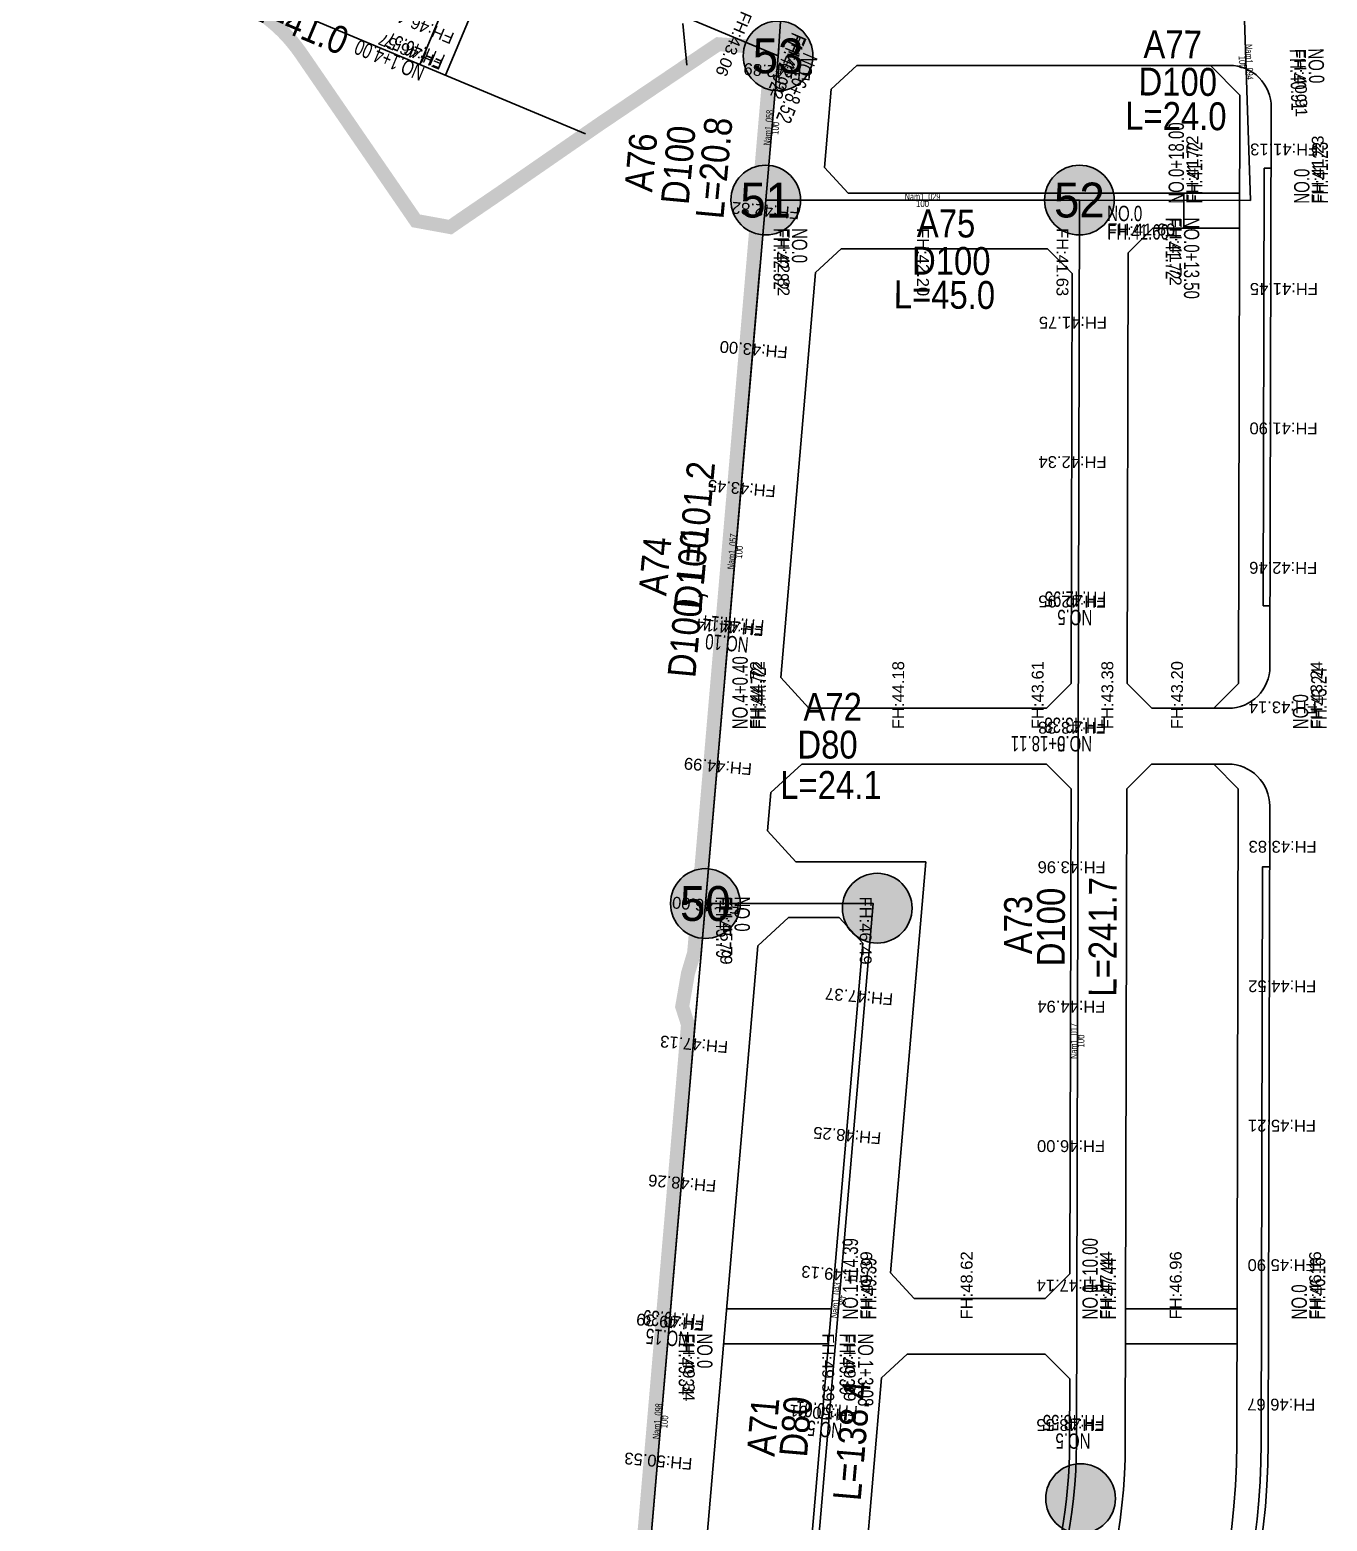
# Model space of a CAD drawing. Header units: millimetres. Extents: x 227572 to 269266, y 328772 to 433188.
# Drawn here: x 238224.8 to 238410.9, y 332068.2 to 332282.1 of the extents above; entities that cross this region are included whole.
import ezdxf
from ezdxf.enums import TextEntityAlignment as Align

# ---------------------------------------------------------------- set-up
doc = ezdxf.new("R2010")
doc.units = ezdxf.units.MM
doc.linetypes.add('PHANTOM2', pattern=[1.25, 0.625, -0.125, 0.125, -0.125, 0.125, -0.125])
for name, color, linetype in [('+++New_지구계(1안)', 1, 'Continuous'), ('0.보차도(중1류이상)', 5, 'Continuous'), ('0.식수대', 3, 'Continuous'), ('00_계획line', 7, 'Continuous'), ('L_diameter', 3, 'Continuous'), ('L_pipeline', 4, 'Continuous'), ('L_Pipes', 2, 'Continuous'), ('S-2.생활-1.격점-1.원', 250, 'Continuous'), ('S-2.생활-1.격점-2.번호', 1, 'Continuous'), ('S-2.생활-2.관로-2.제원', 7, 'Continuous'), ('도로체인계획고', 6, 'Continuous'), ('도로체인번호', 6, 'Continuous')]:
    doc.layers.add(name, color=color, linetype=linetype)
doc.styles.add('HY울릉도M', font='HYWULM.TTF')
doc.styles.get("Standard").update_dxf_attribs({"font": 'arial.ttf'})

# ---------------------------------------------------------------- blocks, each defined once
blk = doc.blocks.new('남청주현도')
at = {"layer": '0.보차도(중1류이상)', "color": 8, "ltscale": 0.5}
for points in [[(238394.12, 332277), (238396.85, 332277, -0.414893), (238402.85, 332270.98), (238402.66, 332190.79, -0.413553), (238396.66, 332184.81), (238394.62, 332184.81)], [(238394.59, 332176.81), (238396.62, 332176.81, -0.414861), (238402.62, 332170.79), (238402.41, 332079.35), (238402.41, 332079.35)], [(238350.76, 331998.46, 0.414225), (238361.99, 331997.04, 0.231091), (238402.41, 332079.35)]]:
    blk.add_lwpolyline(points, format="xyb", dxfattribs=at)
at = {"layer": '0.식수대', "color": 8, "ltscale": 0.5}
for p, q in [((238401.83, 332262.27), (238402.83, 332262.26)), ((238402.69, 332199.51), (238401.69, 332199.51))]:
    blk.add_line(p, q, dxfattribs=at)
for points in [[(238401.83, 332262.27), (238401.68, 332199.51)], [(238402.6, 332162.07), (238401.6, 332162.08), (238401.41, 332079.35), (238401.41, 332079.35)]]:
    blk.add_lwpolyline(points, dxfattribs=at)
blk.add_lwpolyline([(238368.11, 332002.18), (238367.44, 332002.92, 0.21102), (238401.41, 332079.35)], format="xyb", dxfattribs=at)
at = {"layer": '00_계획line', "color": 7}
for p, q in [((238318.43, 332283.02), (238319.02, 332277.05)), ((238339.72, 332273.62), (238343.4, 332277)), ((238343.4, 332277), (238394.12, 332277)), ((238394.12, 332277), (238398.35, 332272.75)), ((238338.75, 332262.36), (238339.72, 332273.62)), ((238398.16, 332188.34), (238398.35, 332272.75)), ((238398.32, 332258.68), (238342.13, 332258.68)), ((238390.31, 332253.68), (238390.32, 332258.66)), ((238398.32, 332253.68), (238385.84, 332253.68)), ((238370.76, 332250.68), (238341.14, 332250.68)), ((238382.16, 332188.35), (238382.3, 332250.15)), ((238324.51, 332189.91), (238329.49, 332247.98)), ((238332.48, 332189.23), (238337.46, 332247.3)), ((238374.16, 332188.34), (238374.29, 332247.14)), ((238336.53, 332184.81), (238332.48, 332189.23)), ((238370.62, 332184.81), (238374.16, 332188.34)), ((238385.69, 332184.81), (238382.16, 332188.35)), ((238394.62, 332184.81), (238398.16, 332188.34)), ((238336.53, 332184.81), (238370.62, 332184.81)), ((238335.48, 332176.81), (238331.06, 332172.75)), ((238335.48, 332176.81), (238370.59, 332176.81)), ((238374.13, 332173.27), (238370.59, 332176.81)), ((238382.13, 332173.28), (238385.66, 332176.81)), ((238385.66, 332176.81), (238394.59, 332176.81)), ((238394.59, 332176.81), (238398.12, 332173.27)), ((238330.59, 332167.23), (238331.06, 332172.75)), ((238373.97, 332103.69), (238374.13, 332173.27)), ((238381.91, 332079.4), (238382.13, 332173.28)), ((238334.65, 332162.81), (238353.29, 332162.81)), ((238333.6, 332154.81), (238340.88, 332154.81)), ((238320.23, 332046.45), (238329.18, 332150.75)), ((238373.91, 332079.42), (238373.93, 332088.62))]:
    blk.add_line(p, q, dxfattribs=at)
for points in [[(238280.69, 332277.16), (238288.43, 332295.6)], [(238284.38, 332275.61), (238292.11, 332294.06)], [(238338.75, 332262.36), (238342.13, 332258.68)], [(238382.3, 332250.15), (238385.84, 332253.68)], [(238337.46, 332247.3), (238341.14, 332250.68)], [(238370.76, 332250.68), (238374.29, 332247.14)], [(238385.69, 332184.81), (238394.62, 332184.81)], [(238397.91, 332079.36), (238398.12, 332173.27)], [(238330.59, 332167.23), (238334.65, 332162.81)], [(238353.29, 332162.81), (238348.24, 332103.84)], [(238329.18, 332150.75), (238333.6, 332154.81)], [(238340.88, 332154.81), (238344.26, 332151.12)], [(238348.24, 332103.84), (238351.62, 332100.16)], [(238370.42, 332100.16), (238373.97, 332103.69)], [(238351.62, 332100.16), (238370.42, 332100.16)], [(238324.71, 332098.66), (238339.76, 332098.66)], [(238381.95, 332098.66), (238397.95, 332098.66)], [(238324.28, 332093.66), (238339.33, 332093.66)], [(238381.94, 332093.66), (238397.94, 332093.66)], [(238346.94, 332088.78), (238350.63, 332092.16)], [(238350.63, 332092.16), (238370.4, 332092.16)], [(238370.4, 332092.16), (238373.93, 332088.62)]]:
    blk.add_lwpolyline(points, dxfattribs=at)
for points in [[(238304.47, 332267.18), (238256.48, 332287.32, 0.099635), (238245.65, 332289.5), (238234.61, 332289.5)], [(238332.19, 332279.42), (238332.19, 332279.42), (238312.16, 332046.05, -0.18669), (238300.76, 332022.72), (238287.08, 332013.26), (238238.51, 331980.61), (238237.93, 331980.97)], [(238356.1, 331998.27, 0.24138), (238397.91, 332079.36), (238398.12, 332173.27)], [(238344.26, 332151.12), (238335.38, 332047.6, 0.188596), (238338.48, 332037.12), (238348.78, 332023.84)], [(238346.94, 332088.78), (238343.35, 332046.91, 0.188596), (238344.8, 332042.02), (238352.31, 332032.34)]]:
    blk.add_lwpolyline(points, format="xyb", dxfattribs=at)
for radius, start in [(84, 311.9164), (76, 321.4047)]:
    blk.add_arc((238297.91, 332079.59), radius, start, 359.8685, dxfattribs=at)
blk = doc.blocks.new('격점-생활')
at = {"layer": 'S-2.생활-1.격점-1.원'}
h = blk.add_hatch(color=250, dxfattribs=at)
h.dxf.hatch_style = 1
edge = h.paths.add_edge_path()
edge.add_arc((237637.68, 330904.87), 9, 0, 360)
blk.add_circle((237637.68, 330904.87), 9, dxfattribs=at)

msp = doc.modelspace()

# ---------------------------------------------------------------- linework, layer by layer
at = {"layer": '+++New_지구계(1안)', "color": 1, "linetype": 'PHANTOM2', "ltscale": 40, "const_width": 2, "flags": 128}
msp.add_lwpolyline([(238318.34, 332142.02), (238319.17, 332139.43), (238317.99, 332125.62), (238316.87, 332112.55), (238311.17, 332046.14, -0.223727), (238296.2, 332020.34), (238286.08, 332013.35), (238258.64, 331994.89), (238237.93, 331980.97), (238220.59, 331991.9), (238194.59, 332008.28), (238187.85, 332010.91), (238167.58, 332020.14), (238149.05, 332028.58), (238150.37, 332032.06), (238141.03, 332036.18), (238136.47, 332041.31), (238131.63, 332044.71), (238126.69, 332053.1), (238127.17, 332060.87), (238129.31, 332068.79), (238131.26, 332066.04), (238134.43, 332063.25), (238135.36, 332068.43), (238139.86, 332066.95), (238145.01, 332076.94), (238147.95, 332079.71), (238151.5, 332078.47), (238155.36, 332080.58), (238156.74, 332080.5), (238169.82, 332077.98), (238173.58, 332079.92), (238174.47, 332081.04), (238174.69, 332082.55), (238174.89, 332084.44), (238175.6, 332095.5), (238175.84, 332099.24), (238175.8, 332107.98), (238166.57, 332125.27), (238164.6, 332155.02), (238160.9, 332158.33), (238155.02, 332163.12), (238152.18, 332165.2), (238146.56, 332173.54), (238145.13, 332175.65), (238142.39, 332177.46), (238137.92, 332182.73), (238137.45, 332182.89), (238139.4, 332192.59), (238139.62, 332200.57), (238144.67, 332202.51), (238164.01, 332205), (238164.32, 332207.94), (238164.63, 332210.88), (238165.16, 332213.36), (238164.54, 332216.13), (238164.63, 332220.98), (238167.3, 332222.63), (238168.9, 332225.79), (238174.78, 332225.69), (238173.02, 332251.08), (238173.36, 332253.41), (238177.26, 332261.51), (238178.8, 332265.68), (238179.57, 332269.4), (238178.85, 332274.91), (238182.56, 332280.51), (238181.33, 332284.81), (238191.21, 332286.09), (238203.7, 332287.39), (238207.13, 332287.25), (238211.29, 332286.97), (238211.83, 332287.24), (238212.75, 332287.64), (238213.68, 332288), (238214.63, 332288.31), (238215.59, 332288.58), (238216.57, 332288.8), (238217.55, 332288.98), (238218.54, 332289.11), (238219.54, 332289.2), (238223.7, 332289.45), (238225.65, 332289.54), (238227.2, 332289.59), (238228.2, 332289.6), (238229.2, 332289.61), (238230.2, 332289.61), (238231.2, 332289.6), (238232.2, 332289.58), (238233.2, 332289.56), (238234.2, 332289.52), (238235.19, 332289.47), (238236.19, 332289.41), (238237.19, 332289.35), (238238.19, 332289.27), (238239.18, 332289.19), (238240.18, 332289.09), (238241.17, 332288.99), (238242.17, 332288.88), (238243.16, 332288.75), (238248.72, 332288.04), (238249.71, 332287.87), (238250.69, 332287.66), (238251.65, 332287.41), (238252.61, 332287.11), (238253.55, 332286.77), (238254.47, 332286.38), (238255.38, 332285.95), (238256.26, 332285.49), (238257.12, 332284.98), (238257.96, 332284.43), (238258.77, 332283.85), (238259.55, 332283.23), (238260.31, 332282.57), (238261.03, 332281.88), (238261.72, 332281.16), (238262.38, 332280.4), (238263, 332279.62), (238263.59, 332278.81), (238271.14, 332267.82), (238280.14, 332254.72), (238285.06, 332253.82), (238286.8, 332255.02), (238292.17, 332258.68), (238306.46, 332268.56), (238318.54, 332276.71), (238323.51, 332280.05), (238331.19, 332279.5), (238320.05, 332149.72), (238319.17, 332146.8)], format="xyb", close=True, dxfattribs=at)
msp.add_lwpolyline([(238318.34, 332142.02), (238319.17, 332139.43), (238317.99, 332125.62), (238316.87, 332112.55), (238311.17, 332046.14, -0.223727), (238296.2, 332020.34), (238286.08, 332013.35), (238258.64, 331994.89), (238237.93, 331980.97), (238220.59, 331991.9), (238194.59, 332008.28), (238187.85, 332010.91), (238167.58, 332020.14), (238149.05, 332028.58), (238150.37, 332032.06), (238141.03, 332036.18), (238136.47, 332041.31), (238131.63, 332044.71), (238126.69, 332053.1), (238127.17, 332060.87), (238129.31, 332068.79), (238131.26, 332066.04), (238134.43, 332063.25), (238135.36, 332068.43), (238139.86, 332066.95), (238145.01, 332076.94), (238147.95, 332079.71), (238151.5, 332078.47), (238155.36, 332080.58), (238156.74, 332080.5), (238169.82, 332077.98), (238173.58, 332079.92), (238174.47, 332081.04), (238174.69, 332082.55), (238174.89, 332084.44), (238175.6, 332095.5), (238175.84, 332099.24), (238175.8, 332107.98), (238166.57, 332125.27), (238164.6, 332155.02), (238160.9, 332158.33), (238155.02, 332163.12), (238152.18, 332165.2), (238146.56, 332173.54), (238145.13, 332175.65), (238142.39, 332177.46), (238137.92, 332182.73), (238137.45, 332182.89), (238139.4, 332192.59), (238139.62, 332200.57), (238144.67, 332202.51), (238164.01, 332205), (238164.32, 332207.94), (238164.63, 332210.88), (238165.16, 332213.36), (238164.54, 332216.13), (238164.63, 332220.98), (238167.3, 332222.63), (238168.9, 332225.79), (238174.78, 332225.69), (238173.02, 332251.08), (238173.36, 332253.41), (238177.26, 332261.51), (238178.8, 332265.68), (238179.57, 332269.4), (238178.85, 332274.91), (238182.56, 332280.51), (238181.33, 332284.81), (238191.21, 332286.09), (238203.7, 332287.39), (238207.13, 332287.25), (238211.29, 332286.97), (238211.83, 332287.24), (238212.75, 332287.64), (238213.68, 332288), (238214.63, 332288.31), (238215.59, 332288.58), (238216.57, 332288.8), (238217.55, 332288.98), (238218.54, 332289.11), (238219.54, 332289.2), (238223.7, 332289.45), (238225.65, 332289.54), (238227.2, 332289.59), (238228.2, 332289.6), (238229.2, 332289.61), (238230.2, 332289.61), (238231.2, 332289.6), (238232.2, 332289.58), (238233.2, 332289.56), (238234.2, 332289.52), (238235.19, 332289.47), (238236.19, 332289.41), (238237.19, 332289.35), (238238.19, 332289.27), (238239.18, 332289.19), (238240.18, 332289.09), (238241.17, 332288.99), (238242.17, 332288.88), (238243.16, 332288.75), (238248.72, 332288.04), (238249.71, 332287.87), (238250.69, 332287.66), (238251.65, 332287.41), (238252.61, 332287.11), (238253.55, 332286.77), (238254.47, 332286.38), (238255.38, 332285.95), (238256.26, 332285.49), (238257.12, 332284.98), (238257.96, 332284.43), (238258.77, 332283.85), (238259.55, 332283.23), (238260.31, 332282.57), (238261.03, 332281.88), (238261.72, 332281.16), (238262.38, 332280.4), (238263, 332279.62), (238263.59, 332278.81), (238271.14, 332267.82), (238280.14, 332254.72), (238285.06, 332253.82), (238286.8, 332255.02), (238292.17, 332258.68), (238306.46, 332268.56), (238318.54, 332276.71), (238323.51, 332280.05), (238331.19, 332279.5), (238320.05, 332149.72), (238319.17, 332146.8)], format="xyb", close=True, dxfattribs=at)
msp.add_lwpolyline([(238318.34, 332142.02), (238319.17, 332139.43), (238317.99, 332125.62), (238316.87, 332112.55), (238311.17, 332046.14, -0.223727), (238296.2, 332020.34), (238286.08, 332013.35), (238258.64, 331994.89), (238237.93, 331980.97), (238220.59, 331991.9), (238194.59, 332008.28), (238187.85, 332010.91), (238167.58, 332020.14), (238149.05, 332028.58), (238150.37, 332032.06), (238141.03, 332036.18), (238136.47, 332041.31), (238131.63, 332044.71), (238126.69, 332053.1), (238127.17, 332060.87), (238129.31, 332068.79), (238131.26, 332066.04), (238134.43, 332063.25), (238135.36, 332068.43), (238139.86, 332066.95), (238145.01, 332076.94), (238147.95, 332079.71), (238151.5, 332078.47), (238155.36, 332080.58), (238156.74, 332080.5), (238169.82, 332077.98), (238173.58, 332079.92), (238174.47, 332081.04), (238174.69, 332082.55), (238174.89, 332084.44), (238175.6, 332095.5), (238175.84, 332099.24), (238175.8, 332107.98), (238166.57, 332125.27), (238164.6, 332155.02), (238160.9, 332158.33), (238155.02, 332163.12), (238152.18, 332165.2), (238146.56, 332173.54), (238145.13, 332175.65), (238142.39, 332177.46), (238137.92, 332182.73), (238137.45, 332182.89), (238139.4, 332192.59), (238139.62, 332200.57), (238144.67, 332202.51), (238164.01, 332205), (238164.32, 332207.94), (238164.63, 332210.88), (238165.16, 332213.36), (238164.54, 332216.13), (238164.63, 332220.98), (238167.3, 332222.63), (238168.9, 332225.79), (238174.78, 332225.69), (238173.02, 332251.08), (238173.36, 332253.41), (238177.26, 332261.51), (238178.8, 332265.68), (238179.57, 332269.4), (238178.85, 332274.91), (238182.56, 332280.51), (238181.33, 332284.81), (238191.21, 332286.09), (238203.7, 332287.39), (238207.13, 332287.25), (238211.29, 332286.97), (238211.83, 332287.24), (238212.75, 332287.64), (238213.68, 332288), (238214.63, 332288.31), (238215.59, 332288.58), (238216.57, 332288.8), (238217.55, 332288.98), (238218.54, 332289.11), (238219.54, 332289.2), (238223.7, 332289.45), (238225.65, 332289.54), (238227.2, 332289.59), (238228.2, 332289.6), (238229.2, 332289.61), (238230.2, 332289.61), (238231.2, 332289.6), (238232.2, 332289.58), (238233.2, 332289.56), (238234.2, 332289.52), (238235.19, 332289.47), (238236.19, 332289.41), (238237.19, 332289.35), (238238.19, 332289.27), (238239.18, 332289.19), (238240.18, 332289.09), (238241.17, 332288.99), (238242.17, 332288.88), (238243.16, 332288.75), (238248.72, 332288.04), (238249.71, 332287.87), (238250.69, 332287.66), (238251.65, 332287.41), (238252.61, 332287.11), (238253.55, 332286.77), (238254.47, 332286.38), (238255.38, 332285.95), (238256.26, 332285.49), (238257.12, 332284.98), (238257.96, 332284.43), (238258.77, 332283.85), (238259.55, 332283.23), (238260.31, 332282.57), (238261.03, 332281.88), (238261.72, 332281.16), (238262.38, 332280.4), (238263, 332279.62), (238263.59, 332278.81), (238271.14, 332267.82), (238280.14, 332254.72), (238285.06, 332253.82), (238286.8, 332255.02), (238292.17, 332258.68), (238306.46, 332268.56), (238318.54, 332276.71), (238323.51, 332280.05), (238331.19, 332279.5), (238320.05, 332149.72), (238319.17, 332146.8)], format="xyb", close=True, dxfattribs=at)
at = {"layer": 'L_pipeline'}
for points in [[(238332.1, 332278.37), (238333.19, 332294.6), (238333.19, 332304.32)], [(238380.76, 332304.32), (238398.31, 332304.32), (238398.81, 332289.35), (238399.85, 332257.64), (238375.32, 332257.7)], [(238332.1, 332278.37), (238295.16, 332293.87)], [(238330.32, 332257.69), (238332.1, 332278.37)], [(238321.67, 332156.81), (238330.32, 332257.69)], [(238375.32, 332257.7), (238330.32, 332257.69)]]:
    msp.add_lwpolyline(points, dxfattribs=at)
for points in [[(238350.46, 332023.31, 0.207236), (238374.91, 332079.42), (238375.32, 332257.7)], [(238291.61, 332015.95), (238296.77, 332019.52, 0.112921), (238307.61, 332031.36, 0.108076), (238312.17, 332046.06), (238317.86, 332112.47), (238318.99, 332125.54), (238320.17, 332139.35), (238321.04, 332149.53), (238321.67, 332156.81)], [(238321.67, 332156.81), (238345.76, 332156.81), (238336.38, 332047.52, 0.188596), (238339.27, 332037.74), (238350.46, 332023.31)]]:
    msp.add_lwpolyline(points, format="xyb", dxfattribs=at)

# ---------------------------------------------------------------- block references
at = {"layer": '+++New_지구계(1안)'}
msp.add_blockref('남청주현도', (0, 0), dxfattribs=at)
at = {"layer": 'S-2.생활-1.격점-1.원', "xscale": 0.5555555555620231, "yscale": 0.5555555555620231, "zscale": 0.5555555555620231}
for p in [(106311.16, 148442.33), (106309.39, 148421.65), (106354.39, 148421.66), (106300.73, 148320.77), (106325.38, 148320.1), (106354.56, 148235.43)]:
    msp.add_blockref('격점-생활', p, dxfattribs=at)

# ---------------------------------------------------------------- texts
at = {"layer": 'L_diameter', "width": 0.8}
for s, rotation, p in [('100', 271.8684, (238399.2, 332277.49)), ('100', 85.0965, (238331.21, 332268.03)), ('100', 0.0175, (238352.82, 332257.69)), ('100', 85.0965, (238326, 332207.25)), ('100', 89.8685, (238375.04, 332137.09)), ('80', 85.0965, (238340.87, 332099.87)), ('100', 85.0965, (238315.29, 332082.52))]:
    msp.add_text(s, height=1, rotation=rotation, dxfattribs=at).set_placement(p, align=Align.TOP_CENTER)
at = {"layer": 'L_Pipes', "width": 0.75}
for s, rotation, p in [('Nam1_094', 271.8684, (238399.2, 332277.49)), ('Nam1_058', 85.0965, (238331.21, 332268.03)), ('Nam1_029', 0.0175, (238352.82, 332257.69)), ('Nam1_057', 85.0965, (238326, 332207.25)), ('Nam1_017', 89.8685, (238375.04, 332137.09)), ('Nam1_043', 85.0965, (238340.87, 332099.87)), ('Nam1_098', 85.0965, (238315.29, 332082.52))]:
    msp.add_text(s, height=1, rotation=rotation, dxfattribs=at).set_placement(p, align=Align.CENTER)
at = {"layer": 'S-2.생활-1.격점-2.번호', "color": 7, "true_color": 0xffffff, "style": 'HY울릉도M'}
for s, p in [('53', (238332.1, 332278.37)), ('51', (238330.32, 332257.69)), ('52', (238375.32, 332257.7)), ('50', (238321.67, 332156.81))]:
    msp.add_text(s, height=5, dxfattribs=at).set_placement(p, align=Align.MIDDLE_CENTER)
at = {"layer": 'S-2.생활-2.관로-2.제원', "color": 7, "style": 'HY울릉도M', "width": 0.9}
for s, rotation, p in [('L=41.0', 337.2405, (238262.66, 332281.21, 69)), ('D100', 359.617, (238389.42, 332272.66, 69)), ('D100', 359.617, (238389.42, 332272.66, 69)), ('L=24.0', 359.617, (238389.15, 332267.75, 69)), ('L=20.8', 84.7135, (238324.91, 332262.13, 69)), ('D100', 84.7135, (238319.77, 332262.55, 69)), ('D100', 84.7135, (238319.77, 332262.55, 69)), ('D100', 359.617, (238356.93, 332246.98, 69)), ('D100', 359.617, (238356.93, 332246.98, 69)), ('L=45.0', 359.617, (238355.95, 332242.12, 69)), ('D100, L=101.2', 84.7135, (238321.64, 332204.54, 69)), ('D100', 84.7135, (238321.64, 332204.54, 69)), ('L=241.7', 89.8685, (238380.66, 332152.03, 69)), ('D100', 89.8685, (238373.24, 332153.44, 69)), ('D100', 89.8685, (238373.24, 332153.44, 69)), ('L=138.4', 85.0965, (238344.67, 332079.6, 69)), ('D80', 85.0965, (238336.6, 332081.62, 69)), ('D80', 85.0965, (238336.6, 332081.62, 69))]:
    msp.add_text(s, height=4, rotation=rotation, dxfattribs=at).set_placement(p, align=Align.CENTER)
for s, rotation, p in [('A77', 359.617, (238388.7, 332280.03, 69)), ('A77', 359.617, (238388.7, 332280.03, 69)), ('A76', 84.7135, (238312.42, 332263.11, 69)), ('A76', 84.7135, (238312.42, 332263.11, 69)), ('A75', 359.617, (238356.2, 332254.35, 69)), ('A75', 359.617, (238356.2, 332254.35, 69)), ('A74', 84.7135, (238314.45, 332205.2, 69)), ('A74', 84.7135, (238314.45, 332205.2, 69)), ('A73', 89.8685, (238366.52, 332153.73, 69)), ('A73', 89.8685, (238366.52, 332153.73, 69)), ('A71', 85.0965, (238329.94, 332081.77, 69)), ('A71', 85.0965, (238329.94, 332081.77, 69))]:
    msp.add_text(s, height=4, rotation=rotation, dxfattribs=at).set_placement(p, align=Align.MIDDLE_CENTER)
msp.add_text('A72', height=4, dxfattribs=at).set_placement((238339.93, 332185.02, 69), align=Align.MIDDLE_CENTER)
msp.add_text('A72', height=4, dxfattribs=at).set_placement((238339.93, 332185.02, 69), align=Align.MIDDLE_CENTER)
for s, p in [('D80', (238339.19, 332177.6, 69)), ('D80', (238339.19, 332177.6, 69)), ('L=24.1', (238339.68, 332171.81, 69))]:
    msp.add_text(s, height=4, dxfattribs=at).set_placement(p, align=Align.CENTER)
at = {"layer": '도로체인계획고'}
for s, rotation, p in [('FH:46.41', 157.2405, (238285.79, 332281.57)), ('FH:43.06', 247.2399, (238326.84, 332284.91)), ('FH:42.92', 247.2399, (238334.69, 332281.62)), ('FH:46.57', 157.2405, (238284.24, 332277.88)), ('FH:42.89', 175.0965, (238336.96, 332276.54)), ('FH:40.91', 271.5052, (238406.1, 332279.37)), ('FH:41.72', 90, (238392.36, 332257.18)), ('FH:41.23', 90, (238410.36, 332257.18)), ('FH:41.13', 179.8672, (238409.59, 332265.78)), ('FH:42.82', 175.0965, (238335.25, 332256.62)), ('FH:41.60', 359.8685, (238379.31, 332252.64)), ('FH:41.72', 270, (238388.28, 332255.18)), ('FH:42.82', 270, (238332.04, 332253.68)), ('FH:42.20', 270, (238352.04, 332253.68)), ('FH:41.63', 270, (238372.04, 332253.68)), ('FH:41.45', 179.8672, (238409.54, 332245.78)), ('FH:41.75', 179.8685, (238379.28, 332240.95)), ('FH:43.00', 175.0965, (238333.54, 332236.69)), ('FH:41.90', 179.8672, (238409.49, 332225.78)), ('FH:42.34', 179.8685, (238379.23, 332220.95)), ('FH:43.45', 175.0965, (238331.83, 332216.76)), ('FH:42.46', 179.8672, (238409.45, 332205.78)), ('FH:42.95', 179.8685, (238379.19, 332200.95)), ('FH:44.14', 175.0965, (238330.12, 332196.84)), ('FH:44.72', 89.9978, (238329.78, 332181.81)), ('FH:44.72', 89.9978, (238330.18, 332181.81)), ('FH:44.18', 89.9978, (238350.18, 332181.81)), ('FH:43.61', 89.9978, (238370.18, 332181.81)), ('FH:43.38', 90, (238380.18, 332181.81)), ('FH:43.20', 89.9978, (238390.18, 332181.81)), ('FH:43.24', 89.9978, (238410.18, 332181.81)), ('FH:43.14', 179.8685, (238409.4, 332185.78)), ('FH:43.38', 179.8685, (238379.15, 332182.85)), ('FH:43.38', 179.8685, (238379.15, 332182.85)), ('FH:44.99', 175.0965, (238328.41, 332176.91)), ('FH:43.83', 179.8697, (238409.36, 332165.78)), ('FH:43.96', 179.8685, (238379.1, 332162.85)), ('FH:46.00', 175.0965, (238326.7, 332156.98)), ('FH:45.79', 270.0035, (238323.81, 332157.81)), ('FH:46.49', 270.0035, (238343.81, 332157.81)), ('FH:47.37', 175.0965, (238348.66, 332143.9)), ('FH:44.52', 179.8697, (238409.31, 332145.78)), ('FH:44.94', 179.8685, (238379.06, 332142.85)), ('FH:47.13', 175.0965, (238324.99, 332137.05)), ('FH:45.21', 179.8697, (238409.27, 332125.78)), ('FH:48.25', 175.0965, (238346.95, 332123.97)), ('FH:46.00', 179.8685, (238379.01, 332122.85)), ('FH:48.26', 175.0965, (238323.28, 332117.13)), ('FH:49.39', 90, (238345.6, 332097.16)), ('FH:48.62', 90, (238359.99, 332097.16)), ('FH:47.44', 90, (238379.99, 332097.16)), ('FH:47.44', 90, (238379.99, 332097.16)), ('FH:46.96', 90, (238389.99, 332097.16)), ('FH:46.16', 90, (238409.99, 332097.16)), ('FH:49.13', 175.0965, (238345.24, 332104.05)), ('FH:45.90', 179.8697, (238409.22, 332105.78)), ('FH:47.14', 179.8685, (238378.96, 332102.85)), ('FH:49.39', 175.0965, (238321.57, 332097.2)), ('FH:49.34', 270, (238318.44, 332095.16)), ('FH:49.39', 270, (238338.44, 332095.16)), ('FH:49.39', 270, (238341.52, 332095.16)), ('FH:50.01', 175.0965, (238343.53, 332084.12)), ('FH:46.67', 179.8697, (238409.17, 332085.78)), ('FH:48.55', 179.8685, (238378.92, 332082.85)), ('FH:50.53', 175.0965, (238319.86, 332077.27))]:
    msp.add_text(s, height=1.7, rotation=rotation, dxfattribs=at).set_placement(p)
at = {"layer": '도로체인계획고', "color": 250, "width": 0.7}
for s, rotation, p in [('FH:46.57', 157.2405, (238284.48, 332278.44)), ('FH:42.92', 247.2399, (238334.14, 332281.85)), ('FH:40.91', 271.5052, (238405.5, 332279.35)), ('FH:41.72', 90, (238392.96, 332257.18)), ('FH:41.23', 90, (238410.96, 332257.18)), ('FH:41.60', 359.8685, (238379.31, 332252.04)), ('FH:41.72', 270, (238387.68, 332255.18)), ('FH:42.82', 270, (238331.44, 332253.68)), ('FH:42.95', 179.8685, (238379.19, 332201.55)), ('FH:44.14', 175.0965, (238330.17, 332197.43)), ('FH:44.72', 89.9978, (238330.38, 332181.81)), ('FH:43.24', 89.9978, (238410.78, 332181.81)), ('FH:43.38', 179.8685, (238379.15, 332183.45)), ('FH:43.38', 179.8685, (238379.15, 332183.45)), ('FH:45.79', 270.0035, (238323.21, 332157.81)), ('FH:49.39', 90, (238346.2, 332097.16)), ('FH:47.44', 90, (238380.59, 332097.16)), ('FH:47.44', 90, (238380.59, 332097.16)), ('FH:46.16', 90, (238410.59, 332097.16)), ('FH:49.39', 175.0965, (238321.62, 332097.8)), ('FH:49.34', 270, (238317.84, 332095.16)), ('FH:49.39', 270, (238340.92, 332095.16)), ('FH:50.01', 175.0965, (238343.58, 332084.72)), ('FH:48.55', 179.8685, (238378.92, 332083.45))]:
    msp.add_text(s, height=2.2, rotation=rotation, dxfattribs=at).set_placement(p)
at = {"layer": '도로체인번호', "color": 250, "width": 0.7}
for s, rotation, p in [('NO.1+4.00', 157.2405, (238281.61, 332276.77)), ('NO.0', 271.5052, (238408.14, 332279.42)), ('NO.6+8.52', 247.2399, (238335.8, 332278.98)), ('NO.0+18.00', 90, (238390.32, 332257.18)), ('NO.0', 90, (238408.32, 332257.18)), ('NO.0', 359.8685, (238379.31, 332254.68)), ('NO.0+13.50', 270, (238390.32, 332255.18)), ('NO.0', 270, (238334.08, 332253.68)), ('NO.5', 179.8685, (238377.18, 332198.92)), ('NO.10', 175.0965, (238327.95, 332194.97)), ('NO.4+0.40', 89.9978, (238327.74, 332181.81)), ('NO.0', 89.9978, (238408.14, 332181.81)), ('NO.5+18.11', 179.8685, (238377.14, 332180.81)), ('NO.0', 179.8685, (238377.14, 332180.81)), ('NO.0', 270.0035, (238325.85, 332157.81)), ('NO.1+14.39', 90, (238343.56, 332097.16)), ('NO.1+10.00', 90, (238377.95, 332097.16)), ('NO.0', 90, (238377.95, 332097.16)), ('NO.0', 90, (238407.95, 332097.16)), ('NO.15', 175.0965, (238319.4, 332095.34)), ('NO.0', 270, (238320.48, 332095.16)), ('NO.1+3.08', 270, (238343.56, 332095.16)), ('NO.5', 175.0965, (238341.37, 332082.26)), ('NO.5', 179.8685, (238376.91, 332080.81))]:
    msp.add_text(s, height=2.2, rotation=rotation, dxfattribs=at).set_placement(p)

doc.saveas('drawing.dxf')
